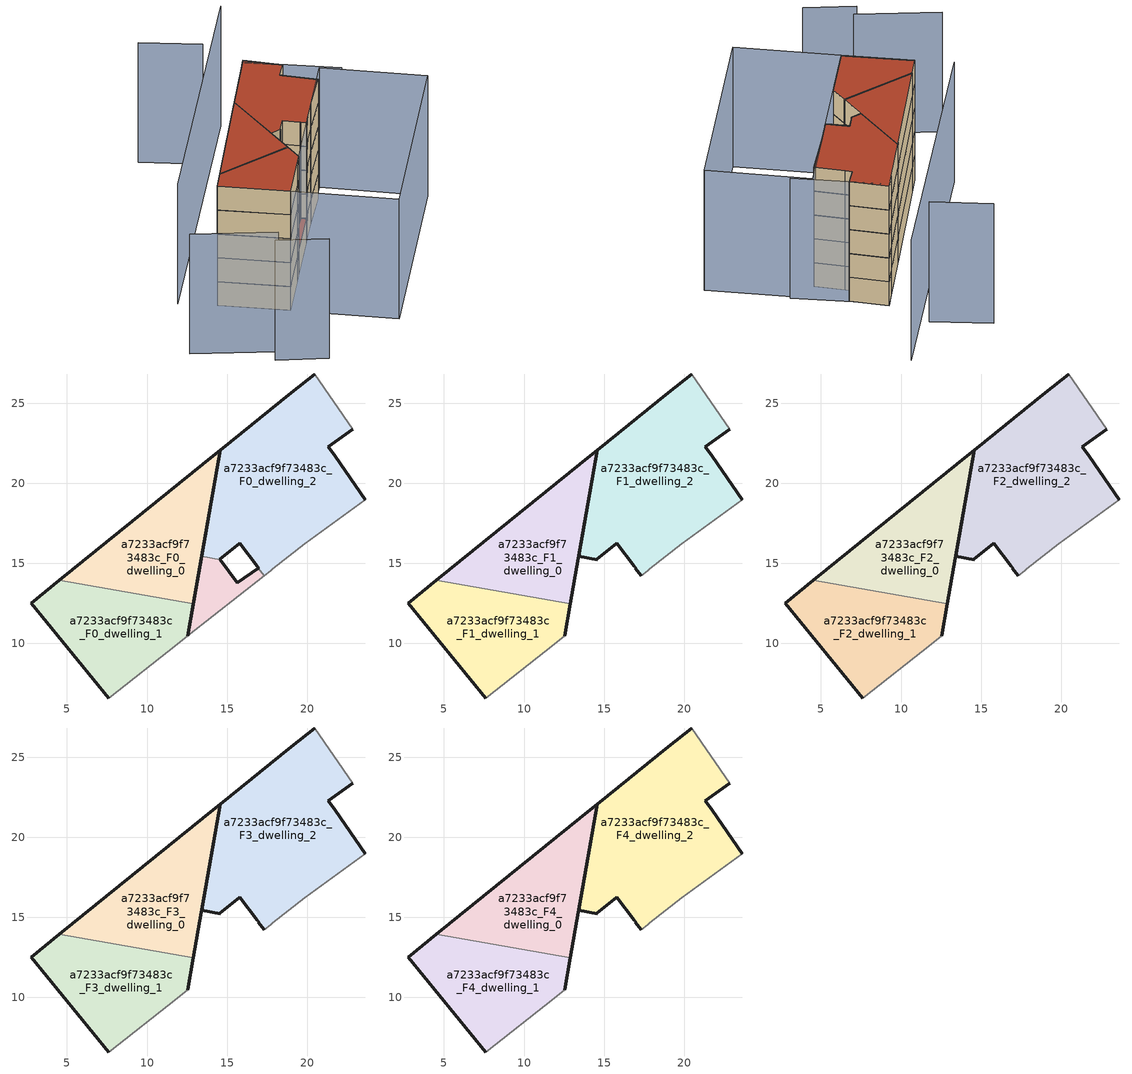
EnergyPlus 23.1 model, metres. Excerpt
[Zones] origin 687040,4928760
a7233acf9f73483c_F0_dwelling_0
 floor ground (EU_floor_Construction): 12.88,12.47 14.57,22.06 14.3,21.84 4.53,13.94 z0
 wall outside (EU_wall_Construction): 4.53,13.94 14.3,21.84 14.57,22.06 12.88,12.47 z0:3
 wall to a7233acf9f73483c_F0_dwelling_1 (EU_wall_Construction): 12.88,12.47 4.53,13.94 z0:3
a7233acf9f73483c_F0_dwelling_1
 floor ground (EU_floor_Construction): 11.88,9.96 12.53,10.47 12.88,12.47 4.53,13.94 2.78,12.51 7.59,6.59 z0
 wall outside (EU_wall_Construction): 7.59,6.59 2.78,12.51 4.53,13.94 / 12.88,12.47 12.53,10.47 z0:3
 wall adiabatic (EU_wall_Construction): 12.53,10.47 11.88,9.96 7.59,6.59 z0:3
a7233acf9f73483c_F0_dwelling_2
 floor ground (EU_floor_Construction): 19.83,16.21 23.61,18.96 21.73,21.69 21.32,22.28 22.85,23.37 20.47,26.82 19.01,25.63 14.57,22.06 13.4,15.43 14.57,15.22 14.55,15.26 15.79,16.26 16.88,14.82 16.96,14.71 16.95,14.71 17.31,14.23 17.32,14.23 17.7,14.54 17.85,14.65 z0
 wall outside (EU_wall_Construction): 13.4,15.43 14.57,22.06 19.01,25.63 20.47,26.82 / 22.85,23.37 21.32,22.28 21.73,21.69 23.61,18.96 / 16.95,14.71 16.96,14.71 16.88,14.82 15.79,16.26 14.55,15.26 14.57,15.22 z0:3
 wall to a7233acf9f73483c_F0_dwelling_3 (EU_wall_Construction): 14.57,15.22 13.4,15.43 / 17.31,14.23 16.95,14.71 z0:3
 wall adiabatic (EU_wall_Construction): 20.47,26.82 22.85,23.37 / 23.61,18.96 19.83,16.21 17.85,14.65 17.7,14.54 17.32,14.23 17.31,14.23 z0:3
a7233acf9f73483c_F0_dwelling_3
 floor ground (EU_floor_Construction): 15.64,13.78 14.57,15.22 13.4,15.43 12.53,10.47 17.31,14.23 16.95,14.71 z0
 wall outside (EU_wall_Construction): 14.57,15.22 15.64,13.78 16.95,14.71 / 12.53,10.47 13.4,15.43 z0:3
 wall adiabatic (EU_wall_Construction): 17.31,14.23 12.53,10.47 z0:3
 roof outside (EU_roof_Construction): 16.95,14.71 17.31,14.23 12.53,10.47 13.4,15.43 14.57,15.22 15.64,13.78 z3
a7233acf9f73483c_F1_dwelling_0
 floor to a7233acf9f73483c_F0_dwelling_0 (EU_floor_Construction): 12.88,12.47 14.57,22.06 14.3,21.84 4.53,13.94 z3
 wall outside (EU_wall_Construction): 4.53,13.94 14.3,21.84 14.57,22.06 12.88,12.47 z3:6
 wall to a7233acf9f73483c_F1_dwelling_1 (EU_wall_Construction): 12.88,12.47 4.53,13.94 z3:6
a7233acf9f73483c_F1_dwelling_1
 floor to a7233acf9f73483c_F0_dwelling_1 (EU_floor_Construction): 11.88,9.96 12.53,10.47 12.88,12.47 4.53,13.94 2.78,12.51 7.59,6.59 z3
 wall outside (EU_wall_Construction): 7.59,6.59 2.78,12.51 4.53,13.94 / 12.88,12.47 12.53,10.47 z3:6
 wall adiabatic (EU_wall_Construction): 12.53,10.47 11.88,9.96 7.59,6.59 z3:6
a7233acf9f73483c_F1_dwelling_2
 floor to a7233acf9f73483c_F0_dwelling_2 (EU_floor_Construction): 19.83,16.21 23.61,18.96 21.73,21.69 21.32,22.28 22.85,23.37 20.47,26.82 19.01,25.63 14.57,22.06 13.4,15.43 14.57,15.22 14.55,15.26 15.79,16.26 16.88,14.82 16.96,14.71 16.95,14.71 17.31,14.23 17.32,14.23 17.7,14.54 17.85,14.65 z3
 wall outside (EU_wall_Construction): 22.85,23.37 21.32,22.28 21.73,21.69 23.61,18.96 / 17.31,14.23 16.95,14.71 16.96,14.71 16.88,14.82 15.79,16.26 14.55,15.26 14.57,15.22 13.4,15.43 14.57,22.06 19.01,25.63 20.47,26.82 z3:6
 wall adiabatic (EU_wall_Construction): 20.47,26.82 22.85,23.37 / 23.61,18.96 19.83,16.21 17.85,14.65 17.7,14.54 17.32,14.23 17.31,14.23 z3:6
a7233acf9f73483c_F2_dwelling_0
 floor to a7233acf9f73483c_F1_dwelling_0 (EU_floor_Construction): 12.88,12.47 14.57,22.06 14.3,21.84 4.53,13.94 z6
 wall outside (EU_wall_Construction): 4.53,13.94 14.3,21.84 14.57,22.06 12.88,12.47 z6:9
 wall to a7233acf9f73483c_F2_dwelling_1 (EU_wall_Construction): 12.88,12.47 4.53,13.94 z6:9
a7233acf9f73483c_F2_dwelling_1
 floor to a7233acf9f73483c_F1_dwelling_1 (EU_floor_Construction): 11.88,9.96 12.53,10.47 12.88,12.47 4.53,13.94 2.78,12.51 7.59,6.59 z6
 wall outside (EU_wall_Construction): 7.59,6.59 2.78,12.51 4.53,13.94 / 12.88,12.47 12.53,10.47 z6:9
 wall adiabatic (EU_wall_Construction): 12.53,10.47 11.88,9.96 7.59,6.59 z6:9
a7233acf9f73483c_F2_dwelling_2
 floor to a7233acf9f73483c_F1_dwelling_2 (EU_floor_Construction): 19.83,16.21 23.61,18.96 21.73,21.69 21.32,22.28 22.85,23.37 20.47,26.82 19.01,25.63 14.57,22.06 13.4,15.43 14.57,15.22 14.55,15.26 15.79,16.26 16.88,14.82 16.96,14.71 16.95,14.71 17.31,14.23 17.32,14.23 17.7,14.54 17.85,14.65 z6
 wall outside (EU_wall_Construction): 22.85,23.37 21.32,22.28 21.73,21.69 23.61,18.96 / 17.31,14.23 16.95,14.71 16.96,14.71 16.88,14.82 15.79,16.26 14.55,15.26 14.57,15.22 13.4,15.43 14.57,22.06 19.01,25.63 20.47,26.82 z6:9
 wall adiabatic (EU_wall_Construction): 20.47,26.82 22.85,23.37 / 23.61,18.96 19.83,16.21 17.85,14.65 17.7,14.54 17.32,14.23 17.31,14.23 z6:9
a7233acf9f73483c_F3_dwelling_0
 floor to a7233acf9f73483c_F2_dwelling_0 (EU_floor_Construction): 12.88,12.47 14.57,22.06 14.3,21.84 4.53,13.94 z9
 wall outside (EU_wall_Construction): 4.53,13.94 14.3,21.84 14.57,22.06 12.88,12.47 z9:12
 wall to a7233acf9f73483c_F3_dwelling_1 (EU_wall_Construction): 12.88,12.47 4.53,13.94 z9:12
a7233acf9f73483c_F3_dwelling_1
 floor to a7233acf9f73483c_F2_dwelling_1 (EU_floor_Construction): 11.88,9.96 12.53,10.47 12.88,12.47 4.53,13.94 2.78,12.51 7.59,6.59 z9
 wall outside (EU_wall_Construction): 7.59,6.59 2.78,12.51 4.53,13.94 / 12.88,12.47 12.53,10.47 z9:12
 wall adiabatic (EU_wall_Construction): 12.53,10.47 11.88,9.96 7.59,6.59 z9:12
a7233acf9f73483c_F3_dwelling_2
 floor to a7233acf9f73483c_F2_dwelling_2 (EU_floor_Construction): 19.83,16.21 23.61,18.96 21.73,21.69 21.32,22.28 22.85,23.37 20.47,26.82 19.01,25.63 14.57,22.06 13.4,15.43 14.57,15.22 14.55,15.26 15.79,16.26 16.88,14.82 16.96,14.71 16.95,14.71 17.31,14.23 17.32,14.23 17.7,14.54 17.85,14.65 z9
 wall outside (EU_wall_Construction): 22.85,23.37 21.32,22.28 21.73,21.69 23.61,18.96 / 17.31,14.23 16.95,14.71 16.96,14.71 16.88,14.82 15.79,16.26 14.55,15.26 14.57,15.22 13.4,15.43 14.57,22.06 19.01,25.63 20.47,26.82 z9:12
 wall adiabatic (EU_wall_Construction): 20.47,26.82 22.85,23.37 / 23.61,18.96 19.83,16.21 17.85,14.65 17.7,14.54 17.32,14.23 17.31,14.23 z9:12
a7233acf9f73483c_F4_dwelling_0
 floor to a7233acf9f73483c_F3_dwelling_0 (EU_floor_Construction): 12.88,12.47 14.57,22.06 14.3,21.84 4.53,13.94 z12
 wall outside (EU_wall_Construction): 4.53,13.94 14.3,21.84 14.57,22.06 12.88,12.47 z12:15
 wall to a7233acf9f73483c_F4_dwelling_1 (EU_wall_Construction): 12.88,12.47 4.53,13.94 z12:15
 roof outside (EU_roof_Construction): 14.57,22.06 12.88,12.47 4.53,13.94 14.3,21.84 z15
a7233acf9f73483c_F4_dwelling_1
 floor to a7233acf9f73483c_F3_dwelling_1 (EU_floor_Construction): 11.88,9.96 12.53,10.47 12.88,12.47 4.53,13.94 2.78,12.51 7.59,6.59 z12
 wall outside (EU_wall_Construction): 7.59,6.59 2.78,12.51 4.53,13.94 / 12.88,12.47 12.53,10.47 z12:15
 wall adiabatic (EU_wall_Construction): 12.53,10.47 11.88,9.96 7.59,6.59 z12:15
 roof outside (EU_roof_Construction): 12.88,12.47 12.53,10.47 11.88,9.96 7.59,6.59 2.78,12.51 4.53,13.94 z15
a7233acf9f73483c_F4_dwelling_2
 floor to a7233acf9f73483c_F3_dwelling_2 (EU_floor_Construction): 19.83,16.21 23.61,18.96 21.73,21.69 21.32,22.28 22.85,23.37 20.47,26.82 19.01,25.63 14.57,22.06 13.4,15.43 14.57,15.22 14.55,15.26 15.79,16.26 16.88,14.82 16.96,14.71 16.95,14.71 17.31,14.23 17.32,14.23 17.7,14.54 17.85,14.65 z12
 wall outside (EU_wall_Construction): 22.85,23.37 21.32,22.28 21.73,21.69 23.61,18.96 / 17.31,14.23 16.95,14.71 16.96,14.71 16.88,14.82 15.79,16.26 14.55,15.26 14.57,15.22 13.4,15.43 14.57,22.06 19.01,25.63 20.47,26.82 z12:15
 wall adiabatic (EU_wall_Construction): 20.47,26.82 22.85,23.37 / 23.61,18.96 19.83,16.21 17.85,14.65 17.7,14.54 17.32,14.23 17.31,14.23 z12:15
 roof outside (EU_roof_Construction): 20.47,26.82 22.85,23.37 21.32,22.28 21.73,21.69 23.61,18.96 19.83,16.21 17.85,14.65 17.7,14.54 17.32,14.23 17.31,14.23 16.95,14.71 16.96,14.71 16.88,14.82 15.79,16.26 14.55,15.26 14.57,15.22 13.4,15.43 14.57,22.06 19.01,25.63 z15
shading: 0.25,1.39 4.45,-2.3 / -5.27,8.34 1.53,2.21 / 25.63,35.36 0.17,15.6 / 26.75,18.73 20.17,26.56 / 19.5,31.71 14.98,36.59 / 32.08,11.53 14.52,-2.24 / 14.52,-2.24 7.59,6.61 / 7.59,6.61 25.14,20.37 / 25.14,20.37 32.08,11.53 z0:15
[Building]
EU S2 Campaign: North Axis=0; Terrain=City; Solar Distribution=FullExterior
[Site:Location]
Bologna: Latitude=44.5; Longitude=11.25; Time Zone=1; Elevation=37
[SizingPeriod:WeatherFileDays]
AnnualSizingPeriod: Begin Month=1; Begin Day of Month=1; End Month=12; End Day of Month=31; Day of Week for Start Day=Monday; Use Weather File Daylight Saving Period=No; Use Weather File Rain and Snow Indicators=No
[MATERIAL]
EU_InternalMass_Material: Roughness=MediumRough; Thickness=0.1; Conductivity=1; Density=1800; Specific Heat=900; Thermal Absorptance=0.9; Solar Absorptance=0.7; Visible Absorptance=0.7
[MATERIAL:NOMASS] Roughness=MediumRough; Thermal Absorptance=0.9; Solar Absorptance=0.7; Visible Absorptance=0.7
Name | Thermal Resistance
EU_wall_NoMass | 0.905828
EU_roof_NoMass | 0.37593
EU_floor_NoMass | 0.67114
[CONSTRUCTION]
EU_wall_Construction: EU_wall_NoMass
EU_roof_Construction: EU_roof_NoMass
EU_floor_Construction: EU_floor_NoMass
EU_InternalMass_Construction: EU_InternalMass_Material
[ZONE] Type=1; Multiplier=1; Ceiling Height=autocalculate; Floor Area=autocalculate; Part of Total Floor Area=Yes
Name | Volume
a7233acf9f73483c_F0_dwelling_0; a7233acf9f73483c_F1_dwelling_0; a7233acf9f73483c_F2_dwelling_0; a7233acf9f73483c_F3_dwelling_0; a7233acf9f73483c_F4_dwelling_0 | 123.879
a7233acf9f73483c_F0_dwelling_1; a7233acf9f73483c_F1_dwelling_1; a7233acf9f73483c_F2_dwelling_1; a7233acf9f73483c_F3_dwelling_1; a7233acf9f73483c_F4_dwelling_1 | 123.886
a7233acf9f73483c_F0_dwelling_2; a7233acf9f73483c_F1_dwelling_2; a7233acf9f73483c_F2_dwelling_2; a7233acf9f73483c_F3_dwelling_2; a7233acf9f73483c_F4_dwelling_2 | 219.06
a7233acf9f73483c_F0_dwelling_3 | 28.6802
[INTERNALMASS] Construction=EU_InternalMass_Construction
Name | Zone or ZoneList | Surface Area
a7233acf9f73483c_F0_dwelling_0_EU_InternalMass | a7233acf9f73483c_F0_dwelling_0 | 41.2928
a7233acf9f73483c_F0_dwelling_1_EU_InternalMass | a7233acf9f73483c_F0_dwelling_1 | 41.295
a7233acf9f73483c_F0_dwelling_2_EU_InternalMass | a7233acf9f73483c_F0_dwelling_2 | 73.0198
a7233acf9f73483c_F0_dwelling_3_EU_InternalMass | a7233acf9f73483c_F0_dwelling_3 | 9.56005
a7233acf9f73483c_F1_dwelling_0_EU_InternalMass | a7233acf9f73483c_F1_dwelling_0 | 70.4714
a7233acf9f73483c_F1_dwelling_1_EU_InternalMass | a7233acf9f73483c_F1_dwelling_1 | 55.0551
a7233acf9f73483c_F1_dwelling_2_EU_InternalMass | a7233acf9f73483c_F1_dwelling_2 | 39.6419
a7233acf9f73483c_F2_dwelling_0_EU_InternalMass | a7233acf9f73483c_F2_dwelling_0 | 70.4714
a7233acf9f73483c_F2_dwelling_1_EU_InternalMass | a7233acf9f73483c_F2_dwelling_1 | 55.0551
a7233acf9f73483c_F2_dwelling_2_EU_InternalMass | a7233acf9f73483c_F2_dwelling_2 | 39.6419
a7233acf9f73483c_F3_dwelling_0_EU_InternalMass | a7233acf9f73483c_F3_dwelling_0 | 70.4714
a7233acf9f73483c_F3_dwelling_1_EU_InternalMass | a7233acf9f73483c_F3_dwelling_1 | 55.0551
a7233acf9f73483c_F3_dwelling_2_EU_InternalMass | a7233acf9f73483c_F3_dwelling_2 | 39.6419
a7233acf9f73483c_F4_dwelling_0_EU_InternalMass | a7233acf9f73483c_F4_dwelling_0 | 70.4714
a7233acf9f73483c_F4_dwelling_1_EU_InternalMass | a7233acf9f73483c_F4_dwelling_1 | 55.0551
a7233acf9f73483c_F4_dwelling_2_EU_InternalMass | a7233acf9f73483c_F4_dwelling_2 | 39.6419
[OTHEREQUIPMENT] Fuel Type=Electricity; Design Level Calculation Method=Watts/Area; Power per Zone Floor Area=1; Fraction Latent=0; Fraction Radiant=0; Fraction Lost=0; Carbon Dioxide Generation Rate=0; EndUse Subcategory=EU_Step8_InternalGains
Name | Zone or ZoneList or Space or SpaceList | Schedule
EU_Step8_InternalGain_a7233acf9f73483c_F0_dwelling_0_f000 | a7233acf9f73483c_F0_dwelling_0 | EU_Step8_GainSchedule_a7233acf9f73483c_F0_dwelling_0_f000
EU_Step8_InternalGain_a7233acf9f73483c_F0_dwelling_1_f000 | a7233acf9f73483c_F0_dwelling_1 | EU_Step8_GainSchedule_a7233acf9f73483c_F0_dwelling_1_f000
EU_Step8_InternalGain_a7233acf9f73483c_F0_dwelling_2_f000 | a7233acf9f73483c_F0_dwelling_2 | EU_Step8_GainSchedule_a7233acf9f73483c_F0_dwelling_2_f000
EU_Step8_InternalGain_a7233acf9f73483c_F0_dwelling_3_f000 | a7233acf9f73483c_F0_dwelling_3 | EU_Step8_GainSchedule_a7233acf9f73483c_F0_dwelling_3_f000
EU_Step8_InternalGain_a7233acf9f73483c_F1_dwelling_0_f000 | a7233acf9f73483c_F1_dwelling_0 | EU_Step8_GainSchedule_a7233acf9f73483c_F1_dwelling_0_f000
EU_Step8_InternalGain_a7233acf9f73483c_F1_dwelling_1_f000 | a7233acf9f73483c_F1_dwelling_1 | EU_Step8_GainSchedule_a7233acf9f73483c_F1_dwelling_1_f000
EU_Step8_InternalGain_a7233acf9f73483c_F1_dwelling_2_f000 | a7233acf9f73483c_F1_dwelling_2 | EU_Step8_GainSchedule_a7233acf9f73483c_F1_dwelling_2_f000
EU_Step8_InternalGain_a7233acf9f73483c_F2_dwelling_0_f000 | a7233acf9f73483c_F2_dwelling_0 | EU_Step8_GainSchedule_a7233acf9f73483c_F2_dwelling_0_f000
EU_Step8_InternalGain_a7233acf9f73483c_F2_dwelling_1_f000 | a7233acf9f73483c_F2_dwelling_1 | EU_Step8_GainSchedule_a7233acf9f73483c_F2_dwelling_1_f000
EU_Step8_InternalGain_a7233acf9f73483c_F2_dwelling_2_f000 | a7233acf9f73483c_F2_dwelling_2 | EU_Step8_GainSchedule_a7233acf9f73483c_F2_dwelling_2_f000
EU_Step8_InternalGain_a7233acf9f73483c_F3_dwelling_0_f000 | a7233acf9f73483c_F3_dwelling_0 | EU_Step8_GainSchedule_a7233acf9f73483c_F3_dwelling_0_f000
EU_Step8_InternalGain_a7233acf9f73483c_F3_dwelling_1_f000 | a7233acf9f73483c_F3_dwelling_1 | EU_Step8_GainSchedule_a7233acf9f73483c_F3_dwelling_1_f000
EU_Step8_InternalGain_a7233acf9f73483c_F3_dwelling_2_f000 | a7233acf9f73483c_F3_dwelling_2 | EU_Step8_GainSchedule_a7233acf9f73483c_F3_dwelling_2_f000
EU_Step8_InternalGain_a7233acf9f73483c_F4_dwelling_0_f000 | a7233acf9f73483c_F4_dwelling_0 | EU_Step8_GainSchedule_a7233acf9f73483c_F4_dwelling_0_f000
EU_Step8_InternalGain_a7233acf9f73483c_F4_dwelling_1_f000 | a7233acf9f73483c_F4_dwelling_1 | EU_Step8_GainSchedule_a7233acf9f73483c_F4_dwelling_1_f000
EU_Step8_InternalGain_a7233acf9f73483c_F4_dwelling_2_f000 | a7233acf9f73483c_F4_dwelling_2 | EU_Step8_GainSchedule_a7233acf9f73483c_F4_dwelling_2_f000
[ZONEVENTILATION:DESIGNFLOWRATE] Schedule=EU_AlwaysOn; Design Flow Rate Calculation Method=AirChanges/Hour; Air Changes per Hour=0.73129; Ventilation Type=Natural; Fan Pressure Rise=0; Fan Total Efficiency=1; Constant Term Coefficient=1; Temperature Term Coefficient=0; Velocity Term Coefficient=0; Velocity Squared Term Coefficient=0; Minimum Indoor Temperature=-100; Maximum Indoor Temperature=100; Delta Temperature=-100; Minimum Outdoor Temperature=-100; Maximum Outdoor Temperature=100; Maximum Wind Speed=40
Name | Zone or ZoneList or Space or SpaceList
EU_ConstantAir_a7233acf9f73483c_F0_dwelling_0 | a7233acf9f73483c_F0_dwelling_0
EU_ConstantAir_a7233acf9f73483c_F0_dwelling_1 | a7233acf9f73483c_F0_dwelling_1
EU_ConstantAir_a7233acf9f73483c_F0_dwelling_2 | a7233acf9f73483c_F0_dwelling_2
EU_ConstantAir_a7233acf9f73483c_F0_dwelling_3 | a7233acf9f73483c_F0_dwelling_3
EU_ConstantAir_a7233acf9f73483c_F1_dwelling_0 | a7233acf9f73483c_F1_dwelling_0
EU_ConstantAir_a7233acf9f73483c_F1_dwelling_1 | a7233acf9f73483c_F1_dwelling_1
EU_ConstantAir_a7233acf9f73483c_F1_dwelling_2 | a7233acf9f73483c_F1_dwelling_2
EU_ConstantAir_a7233acf9f73483c_F2_dwelling_0 | a7233acf9f73483c_F2_dwelling_0
EU_ConstantAir_a7233acf9f73483c_F2_dwelling_1 | a7233acf9f73483c_F2_dwelling_1
EU_ConstantAir_a7233acf9f73483c_F2_dwelling_2 | a7233acf9f73483c_F2_dwelling_2
EU_ConstantAir_a7233acf9f73483c_F3_dwelling_0 | a7233acf9f73483c_F3_dwelling_0
EU_ConstantAir_a7233acf9f73483c_F3_dwelling_1 | a7233acf9f73483c_F3_dwelling_1
EU_ConstantAir_a7233acf9f73483c_F3_dwelling_2 | a7233acf9f73483c_F3_dwelling_2
EU_ConstantAir_a7233acf9f73483c_F4_dwelling_0 | a7233acf9f73483c_F4_dwelling_0
EU_ConstantAir_a7233acf9f73483c_F4_dwelling_1 | a7233acf9f73483c_F4_dwelling_1
EU_ConstantAir_a7233acf9f73483c_F4_dwelling_2 | a7233acf9f73483c_F4_dwelling_2
[HVACTEMPLATE:THERMOSTAT] Constant Heating Setpoint=20; Constant Cooling Setpoint=50
EU_HeatOnly_a7233acf9f73483c_F0_dwelling_0; EU_HeatOnly_a7233acf9f73483c_F0_dwelling_1; EU_HeatOnly_a7233acf9f73483c_F0_dwelling_2; EU_HeatOnly_a7233acf9f73483c_F0_dwelling_3; EU_HeatOnly_a7233acf9f73483c_F1_dwelling_0; EU_HeatOnly_a7233acf9f73483c_F1_dwelling_1; EU_HeatOnly_a7233acf9f73483c_F1_dwelling_2; EU_HeatOnly_a7233acf9f73483c_F2_dwelling_0; EU_HeatOnly_a7233acf9f73483c_F2_dwelling_1; EU_HeatOnly_a7233acf9f73483c_F2_dwelling_2; EU_HeatOnly_a7233acf9f73483c_F3_dwelling_0; EU_HeatOnly_a7233acf9f73483c_F3_dwelling_1; EU_HeatOnly_a7233acf9f73483c_F3_dwelling_2; EU_HeatOnly_a7233acf9f73483c_F4_dwelling_0; EU_HeatOnly_a7233acf9f73483c_F4_dwelling_1; EU_HeatOnly_a7233acf9f73483c_F4_dwelling_2
[HVACTEMPLATE:ZONE:IDEALLOADSAIRSYSTEM] System Availability Schedule=EU_AlwaysOn; Maximum Heating Supply Air Temperature=50; Minimum Cooling Supply Air Temperature=13; Maximum Heating Supply Air Humidity Ratio=0.0156; Minimum Cooling Supply Air Humidity Ratio=0.0077; Heating Limit=NoLimit; Cooling Limit=NoLimit; Heating Availability Schedule=EU_AlwaysOn; Cooling Availability Schedule=EU_CoolingOff; Dehumidification Control Type=ConstantSensibleHeatRatio; Cooling Sensible Heat Ratio=0.7; Dehumidification Setpoint=60; Humidification Control Type=None; Humidification Setpoint=30; Outdoor Air Method=None; Outdoor Air Flow Rate per Person=0.00944; Outdoor Air Flow Rate per Zone Floor Area=0; Outdoor Air Flow Rate per Zone=0; Demand Controlled Ventilation Type=None; Outdoor Air Economizer Type=NoEconomizer; Heat Recovery Type=None; Sensible Heat Recovery Effectiveness=0.7; Latent Heat Recovery Effectiveness=0.65
Name | Template Thermostat
a7233acf9f73483c_F0_dwelling_0 | EU_HeatOnly_a7233acf9f73483c_F0_dwelling_0
a7233acf9f73483c_F0_dwelling_1 | EU_HeatOnly_a7233acf9f73483c_F0_dwelling_1
a7233acf9f73483c_F0_dwelling_2 | EU_HeatOnly_a7233acf9f73483c_F0_dwelling_2
a7233acf9f73483c_F0_dwelling_3 | EU_HeatOnly_a7233acf9f73483c_F0_dwelling_3
a7233acf9f73483c_F1_dwelling_0 | EU_HeatOnly_a7233acf9f73483c_F1_dwelling_0
a7233acf9f73483c_F1_dwelling_1 | EU_HeatOnly_a7233acf9f73483c_F1_dwelling_1
a7233acf9f73483c_F1_dwelling_2 | EU_HeatOnly_a7233acf9f73483c_F1_dwelling_2
a7233acf9f73483c_F2_dwelling_0 | EU_HeatOnly_a7233acf9f73483c_F2_dwelling_0
a7233acf9f73483c_F2_dwelling_1 | EU_HeatOnly_a7233acf9f73483c_F2_dwelling_1
a7233acf9f73483c_F2_dwelling_2 | EU_HeatOnly_a7233acf9f73483c_F2_dwelling_2
a7233acf9f73483c_F3_dwelling_0 | EU_HeatOnly_a7233acf9f73483c_F3_dwelling_0
a7233acf9f73483c_F3_dwelling_1 | EU_HeatOnly_a7233acf9f73483c_F3_dwelling_1
a7233acf9f73483c_F3_dwelling_2 | EU_HeatOnly_a7233acf9f73483c_F3_dwelling_2
a7233acf9f73483c_F4_dwelling_0 | EU_HeatOnly_a7233acf9f73483c_F4_dwelling_0
a7233acf9f73483c_F4_dwelling_1 | EU_HeatOnly_a7233acf9f73483c_F4_dwelling_1
a7233acf9f73483c_F4_dwelling_2 | EU_HeatOnly_a7233acf9f73483c_F4_dwelling_2
[SIZING:ZONE] Zone Cooling Design Supply Air Temperature Input Method=SupplyAirTemperature; Zone Cooling Design Supply Air Temperature=13; Zone Heating Design Supply Air Temperature Input Method=SupplyAirTemperature; Zone Heating Design Supply Air Temperature=50; Zone Cooling Design Supply Air Humidity Ratio=0.008; Zone Heating Design Supply Air Humidity Ratio=0.008; Cooling Design Air Flow Method=DesignDay; Cooling Design Air Flow Rate=0; Cooling Minimum Air Flow per Zone Floor Area=0.000762; Cooling Minimum Air Flow=0; Cooling Minimum Air Flow Fraction=0.2; Heating Design Air Flow Method=DesignDay; Heating Design Air Flow Rate=0; Heating Maximum Air Flow per Zone Floor Area=0.002032; Heating Maximum Air Flow=0.141576; Heating Maximum Air Flow Fraction=0.3; Account for Dedicated Outdoor Air System=No; Dedicated Outdoor Air System Control Strategy=NeutralSupplyAir; Dedicated Outdoor Air Low Setpoint Temperature for Design=autosize; Dedicated Outdoor Air High Setpoint Temperature for Design=autosize; Zone Load Sizing Method=Sensible Load Only No Latent Load; Zone Latent Cooling Design Supply Air Humidity Ratio Input Method=HumidityRatioDifference; Zone Cooling Design Supply Air Humidity Ratio Difference=0.005; Zone Latent Heating Design Supply Air Humidity Ratio Input Method=HumidityRatioDifference; Zone Humidification Design Supply Air Humidity Ratio Difference=0.005
a7233acf9f73483c_F0_dwelling_0; a7233acf9f73483c_F0_dwelling_1; a7233acf9f73483c_F0_dwelling_2; a7233acf9f73483c_F0_dwelling_3; a7233acf9f73483c_F1_dwelling_0; a7233acf9f73483c_F1_dwelling_1; a7233acf9f73483c_F1_dwelling_2; a7233acf9f73483c_F2_dwelling_0; a7233acf9f73483c_F2_dwelling_1; a7233acf9f73483c_F2_dwelling_2; a7233acf9f73483c_F3_dwelling_0; a7233acf9f73483c_F3_dwelling_1; a7233acf9f73483c_F3_dwelling_2; a7233acf9f73483c_F4_dwelling_0; a7233acf9f73483c_F4_dwelling_1; a7233acf9f73483c_F4_dwelling_2
[SCHEDULE:CONSTANT]
Name | Hourly Value
EU_AlwaysOn | 1
EU_CoolingOff | 0
[SCHEDULE:FILE] Column Number=1; Rows to Skip at Top=0; Number of Hours of Data=8760; Column Separator=Comma; Interpolate to Timestep=No; Minutes per Item=60; Adjust Schedule for Daylight Savings=Yes
Name | File
EU_Step8_GainSchedule_a7233acf9f73483c_F0_dwelling_0_f000 | ../../schedules/a7233acf9f73483c/a7233acf9f73483c_F0_dwelling_0_f000_gain.csv
EU_Step8_GainSchedule_a7233acf9f73483c_F0_dwelling_1_f000 | ../../schedules/a7233acf9f73483c/a7233acf9f73483c_F0_dwelling_1_f000_gain.csv
EU_Step8_GainSchedule_a7233acf9f73483c_F0_dwelling_2_f000 | ../../schedules/a7233acf9f73483c/a7233acf9f73483c_F0_dwelling_2_f000_gain.csv
EU_Step8_GainSchedule_a7233acf9f73483c_F0_dwelling_3_f000 | ../../schedules/a7233acf9f73483c/a7233acf9f73483c_F0_dwelling_3_f000_gain.csv
EU_Step8_GainSchedule_a7233acf9f73483c_F1_dwelling_0_f000 | ../../schedules/a7233acf9f73483c/a7233acf9f73483c_F1_dwelling_0_f000_gain.csv
EU_Step8_GainSchedule_a7233acf9f73483c_F1_dwelling_1_f000 | ../../schedules/a7233acf9f73483c/a7233acf9f73483c_F1_dwelling_1_f000_gain.csv
EU_Step8_GainSchedule_a7233acf9f73483c_F1_dwelling_2_f000 | ../../schedules/a7233acf9f73483c/a7233acf9f73483c_F1_dwelling_2_f000_gain.csv
EU_Step8_GainSchedule_a7233acf9f73483c_F2_dwelling_0_f000 | ../../schedules/a7233acf9f73483c/a7233acf9f73483c_F2_dwelling_0_f000_gain.csv
EU_Step8_GainSchedule_a7233acf9f73483c_F2_dwelling_1_f000 | ../../schedules/a7233acf9f73483c/a7233acf9f73483c_F2_dwelling_1_f000_gain.csv
EU_Step8_GainSchedule_a7233acf9f73483c_F2_dwelling_2_f000 | ../../schedules/a7233acf9f73483c/a7233acf9f73483c_F2_dwelling_2_f000_gain.csv
EU_Step8_GainSchedule_a7233acf9f73483c_F3_dwelling_0_f000 | ../../schedules/a7233acf9f73483c/a7233acf9f73483c_F3_dwelling_0_f000_gain.csv
EU_Step8_GainSchedule_a7233acf9f73483c_F3_dwelling_1_f000 | ../../schedules/a7233acf9f73483c/a7233acf9f73483c_F3_dwelling_1_f000_gain.csv
EU_Step8_GainSchedule_a7233acf9f73483c_F3_dwelling_2_f000 | ../../schedules/a7233acf9f73483c/a7233acf9f73483c_F3_dwelling_2_f000_gain.csv
EU_Step8_GainSchedule_a7233acf9f73483c_F4_dwelling_0_f000 | ../../schedules/a7233acf9f73483c/a7233acf9f73483c_F4_dwelling_0_f000_gain.csv
EU_Step8_GainSchedule_a7233acf9f73483c_F4_dwelling_1_f000 | ../../schedules/a7233acf9f73483c/a7233acf9f73483c_F4_dwelling_1_f000_gain.csv
EU_Step8_GainSchedule_a7233acf9f73483c_F4_dwelling_2_f000 | ../../schedules/a7233acf9f73483c/a7233acf9f73483c_F4_dwelling_2_f000_gain.csv
